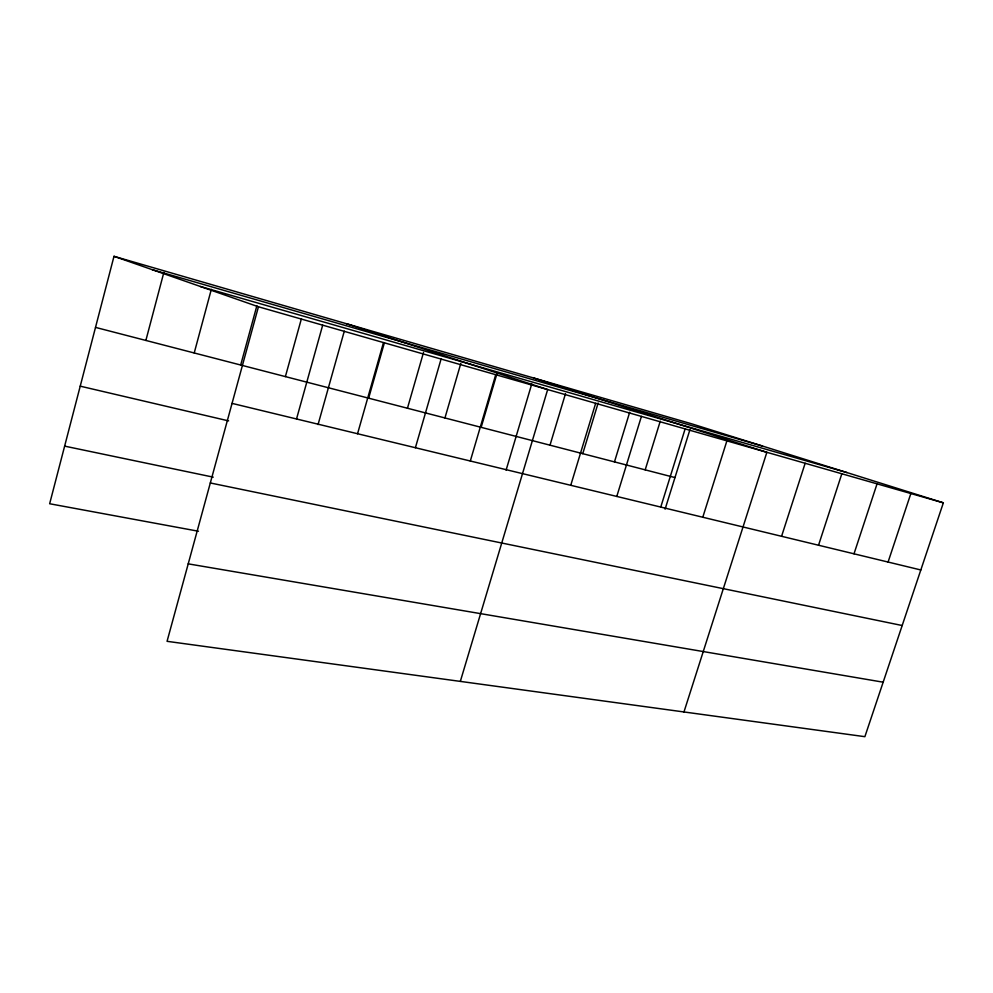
<?xml version="1.0" encoding="UTF-8"?>
<svg xmlns="http://www.w3.org/2000/svg" width="993" height="993" viewBox="0 0 993 993"><rect width="100%" height="100%" fill="white"/><g stroke="black" fill="none" stroke-linecap="round" stroke-linejoin="round"><path stroke-width="1.49" d="M113.996 256.318L258.441 306.775L167.06 641.317L864.878 736.682L943.35 502.83L691.749 423.837L113.996 256.318L49.65 503.749L198.463 531.243M145.872 340.438L163.87 272.367M194.218 352.974L211.335 289.323M240.691 365.014L256.877 305.745M285.388 376.595L301.425 318.679M296.522 418.984L322.688 325.17M318.058 424.57L344.298 331.153M357.554 433.742L383.484 342.573M368.639 398.181L384.428 342.647M407.453 408.235L423.527 352.428M415.397 447.731L441.078 359.056M444.938 417.954L460.864 363.301M470.31 461.013L495.73 374.709M481.146 427.338L496.91 373.802M506.095 470.148L531.801 383.807M460.33 681.397L547.664 389.566L346.383 323.706M549.998 445.174L565.501 393.638M570.752 485.304L595.651 403.307M582.754 453.664L598.146 402.997M614.468 461.894L629.699 412.207M616.777 496.438L641.416 416.402M645.189 469.85L660.271 421.144M660.755 507.075L685.12 428.914M665.099 509.186L689.936 429.646M702.783 517.241L726.888 440.88M683.966 711.956L766.857 452.311L533.551 377.961M781.578 536.294L805.149 463.272M818.53 545.231L841.841 473.773M854.005 553.809L877.055 483.852M888.077 562.05L910.854 493.533M188.211 563.85L883.162 682.191M210.305 482.97L902.178 625.516M64.632 446.13L213.247 477.149M80.222 386.165L228.613 420.895M232.052 403.381L920.821 569.97M95.514 327.392L674.967 477.571M258.441 306.775L943.35 502.83M200.288 286.468L847.029 472.594M152.239 269.674L762.487 446.043"/></g></svg>
